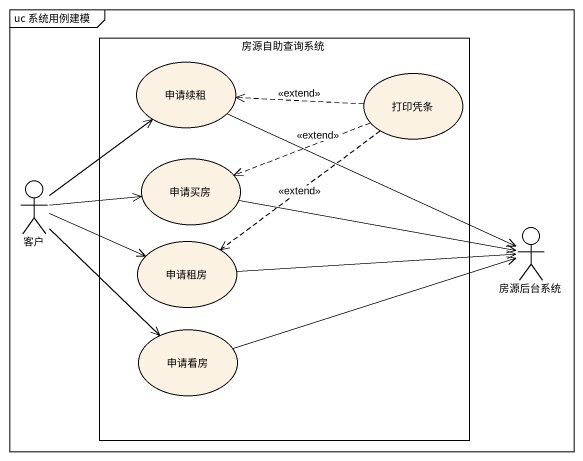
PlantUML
@startuml
mainframe uc 系统用例建模
rectangle 房源自助查询系统 {
  usecase 申请续租
  usecase 打印凭条
  usecase 申请买房
  usecase 申请租房
  usecase 申请看房
}
actor 客户
actor 房源后台系统
打印凭条 .left.> 申请续租 : <<extend>>
打印凭条 .left.> 申请买房 : <<extend>>
打印凭条 ..> 申请租房 : <<extend>>
客户 -up-> 申请续租
客户 -right-> 申请买房
客户 -right-> 申请租房
客户 --> 申请看房
房源后台系统 <-left- 申请续租
房源后台系统 <-left- 申请买房
房源后台系统 <-left- 申请租房
房源后台系统 <-left- 申请看房
@enduml
